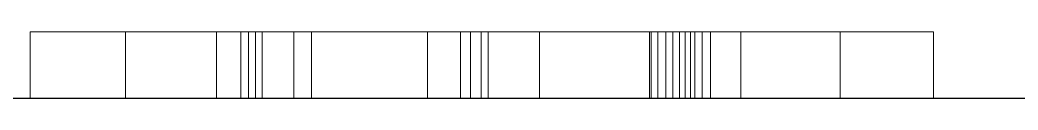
# Model space of a CAD drawing. Header units: millimetres. Extents: x 6 to 207, y 20 to 91.
# Drawn here: x 50.322 to 53.342, y 20.667 to 20.867 of the extents above; entities that cross this region are included whole.
import ezdxf

# ---------------------------------------------------------------- set-up
doc = ezdxf.new("R2010")
doc.units = ezdxf.units.MM
doc.linetypes.add('WP_HIDDEN', pattern=[2.3, 1.5, -0.8])
doc.layers.add('HIDDEN', color=7, linetype='WP_HIDDEN', lineweight=13)
doc.layers.add('VISIBLE', color=7, linetype='CONTINUOUS', lineweight=25)

msp = doc.modelspace()

# ---------------------------------------------------------------- linework, layer by layer
at = {"layer": 'HIDDEN', "ltscale": 0.333333}
for p, q in [((50.35301, 20.66667), (50.35301, 20.86667)), ((50.35301, 20.86667), (50.91715, 20.86667)), ((50.6416, 20.86667), (50.35301, 20.86667)), ((50.6416, 20.66667), (50.6416, 20.86667)), ((50.965, 20.86667), (50.6416, 20.86667)), ((50.91715, 20.66667), (50.91715, 20.86667)), ((50.91715, 20.86667), (51.20429, 20.86667)), ((50.9902, 20.86667), (50.965, 20.86667)), ((50.9902, 20.66667), (50.9902, 20.86667)), ((51.01359, 20.86667), (50.9902, 20.86667)), ((51.01359, 20.66667), (51.01359, 20.86667)), ((51.03516, 20.86667), (51.01359, 20.86667)), ((51.03516, 20.66667), (51.03516, 20.86667)), ((51.05492, 20.86667), (51.03516, 20.86667)), ((51.05492, 20.66667), (51.05492, 20.86667)), ((51.11945, 20.86667), (51.05492, 20.86667)), ((51.15063, 20.86667), (51.11945, 20.86667)), ((51.15063, 20.66667), (51.15063, 20.86667)), ((51.55525, 20.86667), (51.15063, 20.86667)), ((51.20429, 20.66667), (51.20429, 20.86667)), ((51.20429, 20.86667), (51.65531, 20.86667)), ((51.55525, 20.66667), (51.55525, 20.86667)), ((51.8946, 20.86667), (51.55525, 20.86667)), ((51.65531, 20.66667), (51.65531, 20.86667)), ((51.65531, 20.86667), (51.6854, 20.86667)), ((51.6854, 20.66667), (51.6854, 20.86667)), ((51.6854, 20.86667), (51.71767, 20.86667)), ((51.71767, 20.66667), (51.71767, 20.86667)), ((51.71767, 20.86667), (51.73943, 20.86667)), ((51.73943, 20.66667), (51.73943, 20.86667)), ((51.73943, 20.86667), (51.78438, 20.86667)), ((51.78438, 20.86667), (52.2325, 20.86667)), ((51.8946, 20.66667), (51.8946, 20.86667)), ((52.19915, 20.86667), (51.8946, 20.86667)), ((52.22679, 20.86667), (52.19915, 20.86667)), ((52.22679, 20.66667), (52.22679, 20.86667)), ((52.25245, 20.86667), (52.22679, 20.86667)), ((52.2325, 20.66667), (52.2325, 20.86667)), ((52.2325, 20.86667), (52.5037, 20.86667)), ((52.25245, 20.66667), (52.25245, 20.86667)), ((52.2761, 20.86667), (52.25245, 20.86667)), ((52.2761, 20.66667), (52.2761, 20.86667)), ((52.29776, 20.86667), (52.2761, 20.86667)), ((52.29776, 20.66667), (52.29776, 20.86667)), ((52.31743, 20.86667), (52.29776, 20.86667)), ((52.33511, 20.86667), (52.31743, 20.86667)), ((52.31743, 20.66667), (52.31743, 20.86667)), ((52.35079, 20.86667), (52.33511, 20.86667)), ((52.33511, 20.66667), (52.33511, 20.86667)), ((52.36448, 20.86667), (52.35079, 20.86667)), ((52.35079, 20.66667), (52.35079, 20.86667)), ((52.38632, 20.86667), (52.36448, 20.86667)), ((52.36448, 20.66667), (52.36448, 20.86667)), ((52.41125, 20.86667), (52.38632, 20.86667)), ((52.38632, 20.66667), (52.38632, 20.86667)), ((52.43925, 20.86667), (52.41125, 20.86667)), ((52.41125, 20.66667), (52.41125, 20.86667)), ((52.47034, 20.86667), (52.43925, 20.86667)), ((52.8039, 20.86667), (52.47034, 20.86667)), ((52.5037, 20.66667), (52.5037, 20.86667)), ((52.5037, 20.86667), (53.08669, 20.86667)), ((53.08669, 20.86667), (52.8039, 20.86667)), ((52.8039, 20.66667), (52.8039, 20.86667)), ((53.08669, 20.66667), (53.08669, 20.86667)), ((50.35301, 20.66667), (50.6416, 20.66667)), ((50.91715, 20.66667), (50.35301, 20.66667)), ((50.6416, 20.66667), (50.965, 20.66667)), ((51.20429, 20.66667), (50.91715, 20.66667)), ((50.965, 20.66667), (50.9902, 20.66667)), ((50.9902, 20.66667), (51.01359, 20.66667)), ((51.01359, 20.66667), (51.03516, 20.66667)), ((51.03516, 20.66667), (51.05492, 20.66667)), ((51.05492, 20.66667), (51.11945, 20.66667)), ((51.11945, 20.66667), (51.15063, 20.66667)), ((51.15063, 20.66667), (51.55525, 20.66667)), ((51.65531, 20.66667), (51.20429, 20.66667)), ((51.55525, 20.66667), (51.8946, 20.66667)), ((51.6854, 20.66667), (51.65531, 20.66667)), ((51.71767, 20.66667), (51.6854, 20.66667)), ((51.73943, 20.66667), (51.71767, 20.66667)), ((51.78438, 20.66667), (51.73943, 20.66667)), ((52.2325, 20.66667), (51.78438, 20.66667)), ((51.8946, 20.66667), (52.19915, 20.66667)), ((52.19915, 20.66667), (52.22679, 20.66667)), ((52.22679, 20.66667), (52.25245, 20.66667)), ((52.5037, 20.66667), (52.2325, 20.66667)), ((52.25245, 20.66667), (52.2761, 20.66667)), ((52.2761, 20.66667), (52.29776, 20.66667)), ((52.29776, 20.66667), (52.31743, 20.66667)), ((52.31743, 20.66667), (52.33511, 20.66667)), ((52.33511, 20.66667), (52.35079, 20.66667)), ((52.35079, 20.66667), (52.36448, 20.66667)), ((52.36448, 20.66667), (52.38632, 20.66667)), ((52.38632, 20.66667), (52.41125, 20.66667)), ((52.41125, 20.66667), (52.43925, 20.66667)), ((52.43925, 20.66667), (52.47034, 20.66667)), ((52.47034, 20.66667), (52.8039, 20.66667)), ((53.08669, 20.66667), (52.5037, 20.66667)), ((52.8039, 20.66667), (53.08669, 20.66667))]:
    msp.add_line(p, q, dxfattribs=at)
at = {"layer": 'VISIBLE'}
msp.add_line((40.66667, 20.66667), (66.66667, 20.66667), dxfattribs=at)

doc.saveas('drawing.dxf')
